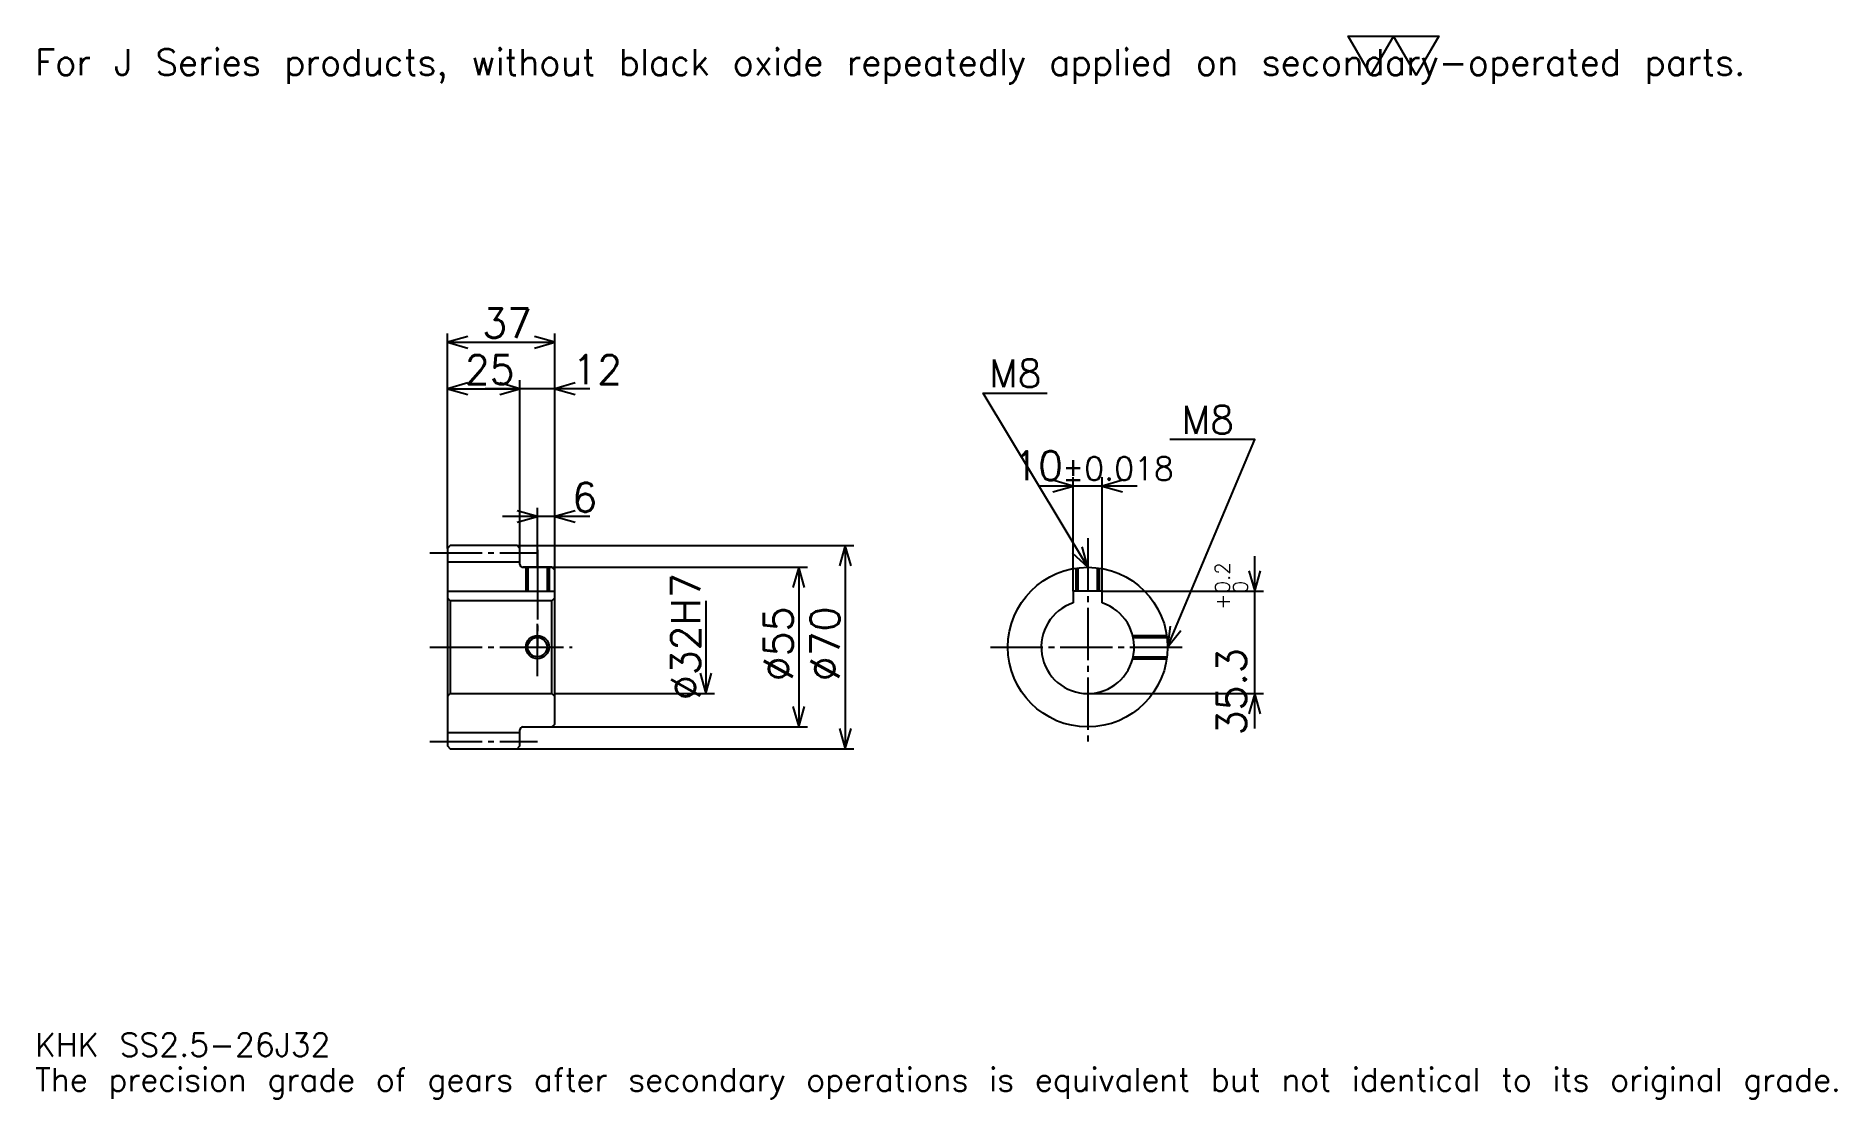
# Model space of a CAD drawing. Extents: x 20 to 641, y 7 to 374.
import ezdxf

# ---------------------------------------------------------------- set-up
doc = ezdxf.new("R2010")
doc.units = 0
doc.linetypes.add('DASHDOT', pattern=[24, 18, -2, 2, -2])
doc.layers.get('0').update_dxf_attribs({"linetype": 'CONTINUOUS'})
doc.layers.add('DASHDOT', color=6, linetype='DASHDOT')
doc.styles.add('KANJI', font='TXT', dxfattribs={"bigfont": 'BIGFONT'})

msp = doc.modelspace()

# ---------------------------------------------------------------- linework, layer by layer
at = {"color": 5}
for p, q in [((162, 198), (162, 271)), ((162, 268), (199, 268)), ((199, 198), (199, 271)), ((187, 198), (187, 255)), ((162, 252), (187, 252)), ((211, 252), (175, 252)), ((399.5, 218.5), (365.5, 218.5)), ((377.5, 182.300003), (377.5, 221.5)), ((387.5, 182.300003), (387.5, 221.5)), ((193, 198), (193, 211)), ((211, 208), (181, 208)), ((162, 197), (162, 198)), ((186, 198), (199, 198)), ((187, 197), (187, 198)), ((193, 190.5), (193, 198)), ((193, 190.5), (193, 198)), ((199, 198), (302, 198)), ((199, 189.5), (199, 198)), ((299, 198), (299, 128)), ((440, 135), (440, 194.300003)), ((188, 190.5), (199, 190.5)), ((199, 190.5), (286, 190.5)), ((283, 190.5), (283, 135.5)), ((387.5, 182.300003), (443, 182.300003)), ((251, 179), (251, 147)), ((199, 147), (254, 147)), ((382.5, 147), (443, 147)), ((188, 135.5), (199, 135.5)), ((199, 135.5), (286, 135.5)), ((186, 128), (199, 128)), ((199, 128), (302, 128))]:
    msp.add_line(p, q, dxfattribs=at)
at = {"color": 4}
for p, q in [((162, 192.375), (187, 192.375)), ((162, 182.300003), (199, 182.300003)), ((198, 179), (199, 180)), ((163, 179), (163, 147)), ((198, 147), (199, 146)), ((162, 133.625), (187, 133.625))]:
    msp.add_line(p, q, dxfattribs=at)
at = {"color": 7}
msp.add_lwpolyline([(480, 360), (472.200012, 373.519989), (503.399994, 373.519989), (495.600006, 360), (487.799988, 373.519989), (480, 360)], dxfattribs=at)
at = {"color": 5}
for points in [[(169, 270), (162, 268), (169, 266)], [(192, 266), (199, 268), (192, 270)], [(169, 254), (162, 252), (169, 250)], [(180, 250), (187, 252), (180, 254)], [(180, 250), (187, 252), (180, 254)], [(206, 254), (199, 252), (206, 250)], [(382.5, 190.5), (346.5, 250.5), (368.5, 250.5)], [(410, 163), (440, 234.5), (410.799988, 234.5)], [(370.5, 216.5), (377.5, 218.5), (370.5, 220.5)], [(394.5, 220.5), (387.5, 218.5), (394.5, 216.5)], [(186, 206), (193, 208), (186, 210)], [(206, 210), (199, 208), (206, 206)], [(301, 191), (299, 198), (297, 191)], [(377.183533, 195.47345), (382.5, 190.5), (380.613525, 197.531433)], [(285, 183.5), (283, 190.5), (281, 183.5)], [(438, 189.300003), (440, 182.300003), (442, 189.300003)], [(410.864075, 170.228653), (410, 163), (414.552551, 168.68103)], [(249, 154), (251, 147), (253, 154)], [(442, 140), (440, 147), (438, 140)], [(281, 142.5), (283, 135.5), (285, 142.5)], [(297, 135), (299, 128), (301, 135)]]:
    msp.add_lwpolyline(points, dxfattribs=at)
at = {"color": 4}
for points in [[(187, 191.5), (187, 197), (186, 198), (163, 198), (162, 197), (162, 146)], [(188, 135.5), (198, 135.5), (199, 136.5), (199, 189.5), (198, 190.5), (188, 190.5)], [(189, 190.5), (189, 182.300003)], [(189.675003, 190.5), (189.675003, 182.300003)], [(196.324997, 190.5), (196.324997, 182.300003)], [(197, 190.5), (197, 182.300003)], [(378.5, 182.300003), (378.5, 190.207535)], [(379.174988, 182.300003), (379.174988, 190.298248)], [(385.825012, 182.300003), (385.825012, 190.298248)], [(386.5, 182.300003), (386.5, 190.207535)], [(162, 146), (163, 147), (198, 147), (198, 179), (163, 179), (162, 180)], [(387.5, 178.198685), (387.5, 182.300003), (377.5, 182.300003), (377.5, 178.198685)], [(397.991943, 167), (409.70752, 167)], [(398.150696, 166.324997), (409.798248, 166.324997)], [(397.991943, 159), (409.70752, 159)], [(398.150696, 159.675003), (409.798248, 159.675003)], [(162, 146), (162, 129), (163, 128), (186, 128), (187, 129), (187, 134.5)]]:
    msp.add_lwpolyline(points, dxfattribs=at)
for centre, radius in [((382.5, 163), 27.5), ((193, 163), 3.325)]:
    msp.add_circle(centre, radius, dxfattribs=at)
at = {"color": 7}
msp.add_circle((193, 163), 4, dxfattribs=at)
at = {"color": 4}
for centre, radius, start, end in [((188, 191.5), 1, 180, 270), ((382.5, 163), 16, 108.209957329, 71.790042671), ((188, 134.5), 1, 90, 180)]:
    msp.add_arc(centre, radius, start, end, dxfattribs=at)
at = {"layer": 'DASHDOT', "color": 7}
for p, q in [((382.5, 200.5), (382.5, 129.5)), ((156, 195.5), (193, 195.5)), ((193, 190.5), (193, 163)), ((156, 163), (205, 163)), ((349, 163), (416, 163)), ((156, 130.5), (193, 130.5))]:
    msp.add_line(p, q, dxfattribs=at)
for points in [[(193, 196.5), (193, 176.300003)], [(193, 153), (193, 173)], [(183, 163), (203, 163)]]:
    msp.add_lwpolyline(points, dxfattribs=at)

# ---------------------------------------------------------------- texts
at = {"color": 7, "style": 'KANJI'}
for s, height, p in [('For J Series products, without black oxide repeatedly applied on secondary-operated parts.', 9, (20, 360)), ('37', 10, (174, 269.600006)), ('25', 10, (168, 253.600006)), ('12', 10, (205, 253.600006)), ('M8', 9.6, (348.5, 252.5)), ('M8', 9.6, (414.799988, 236.5)), ('10', 10, (356.858032, 220.5)), ('%%p0.018', 8, (373.756775, 220.5)), ('6', 10, (205, 209.600006)), ('KHK SS2.5-26J32', 8, (20, 22)), ('The precision grade of gears after secondary operations is equivalent but not identical to its original grade.', 8, (20, 10))]:
    msp.add_text(s, height=height, dxfattribs=at).set_placement(p)
for s, height, p in [('%%c32H7', 10, (249, 144.75)), ('0.2', 5, (431.399994, 181.490372)), ('+', 5, (431.399994, 175.890381)), ('0', 5, (437.600006, 181.490372)), ('%%c55', 10, (281, 151.25)), ('%%c70', 10, (297, 151.25)), ('35.3', 10, (437, 132.606415))]:
    msp.add_text(s, height=height, rotation=90, dxfattribs=at).set_placement(p)

doc.saveas('drawing.dxf')
